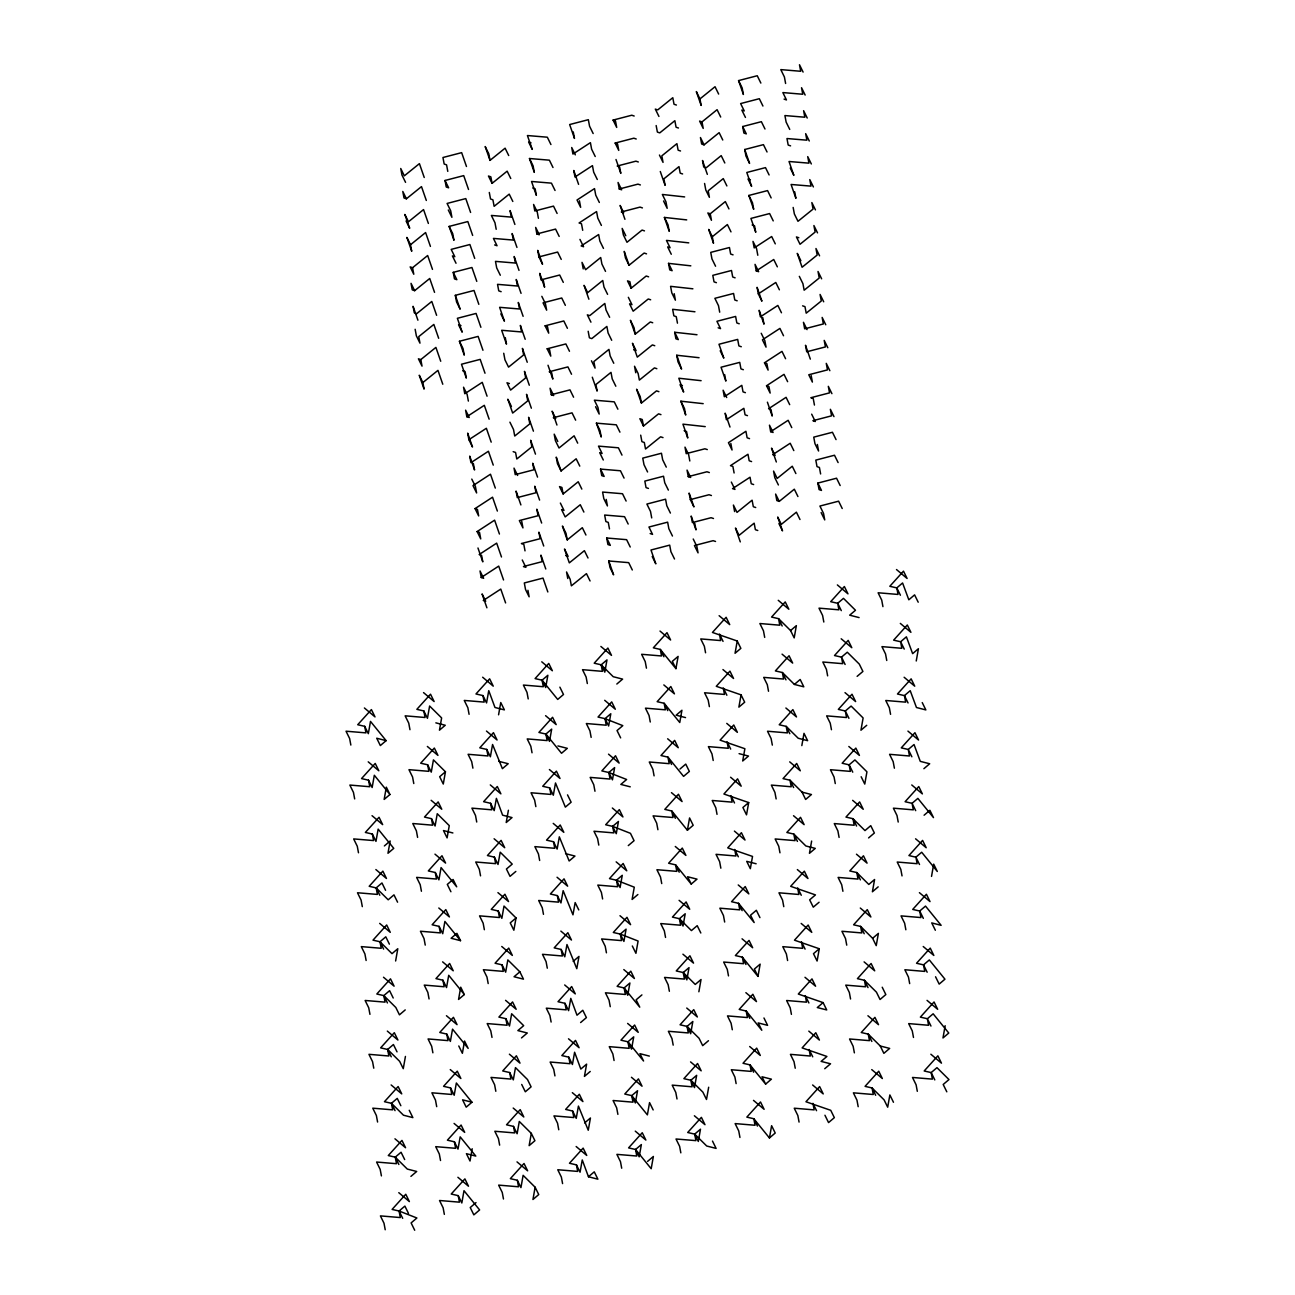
<?xml version="1.0" encoding="UTF-8"?>
<svg xmlns="http://www.w3.org/2000/svg" width="1295" height="1295" viewBox="0 0 1295 1295"><rect width="100%" height="100%" fill="white"/><g stroke="black" fill="none" stroke-linecap="round" stroke-linejoin="round"><path stroke-width="1.5" d="M395.623 960.987L397.792 948.717L392.013 953.654L380.002 941.756L372.992 940.154L386.671 924.986L390.281 932.335L379.678 923.384M445.448 771.771L443.278 784.042L439.669 776.709L445.448 771.771L433.436 759.89L431.267 772.144L427.658 764.811L420.665 763.208L434.343 748.057L437.953 755.39L427.35 746.454M405.432 1056.429L403.263 1068.683L399.653 1061.35L387.642 1049.468L380.633 1047.865L394.311 1032.698L397.921 1040.031L387.318 1031.095M498.575 714.808L500.76 702.537L504.37 709.87L494.965 707.475L488.749 690.64L486.564 702.91L482.954 695.577L475.961 693.974L489.639 678.823L493.249 686.156L482.647 677.22M508.401 810.249L506.216 822.519L512.011 817.582L502.606 815.17L496.39 798.351L494.204 810.621L490.595 803.288L483.602 801.686L497.28 786.518L500.89 793.851L490.287 784.916M472.189 1148.746L470.02 1161.016L466.41 1153.683L475.799 1156.079L460.178 1136.864L458.009 1149.118L454.399 1141.785L447.39 1140.183L461.085 1125.031L464.695 1132.364L454.076 1123.429M516.041 917.961L513.856 930.215L510.246 922.882L516.041 917.961L504.014 906.063L501.845 918.317L498.235 910.984L491.242 909.381L504.921 894.23L508.53 901.563L497.928 892.627M531.306 1133.368L529.137 1145.638L534.916 1140.701L531.306 1133.368L519.295 1121.47L517.126 1133.74L513.516 1126.407L506.523 1124.805L520.202 1109.637L523.811 1116.986L513.192 1108.051M535.126 1187.224L532.957 1199.494L538.736 1194.557L535.126 1187.224L523.115 1175.326L520.946 1187.596L517.336 1180.263L510.343 1178.66L524.022 1163.493L527.632 1170.826L517.013 1161.89M675.941 668.657L678.111 656.403L672.332 661.324L675.941 668.657L660.321 649.426L653.327 647.824L667.006 632.672L670.616 640.005L660.013 631.07M687.402 830.224L689.571 817.954L693.181 825.287L687.402 830.224L671.781 810.994L664.788 809.391L678.467 794.24L682.077 801.573L671.457 792.637M737.243 641.009L735.058 653.279L740.853 648.358L737.243 641.009L712.444 632.446L726.123 617.294L729.732 624.627L719.13 615.692M741.064 694.865L738.878 707.135L744.674 702.198L741.064 694.865L716.264 686.301L729.943 671.15L733.553 678.483L722.95 669.547M698.863 991.776L701.032 979.522L695.253 984.443L683.242 972.545L676.233 970.942L689.927 955.791L693.537 963.124L682.918 954.188M748.704 802.576L746.519 814.846L742.909 807.497L748.704 802.576L723.905 794.013L737.583 778.845L741.193 786.178L730.59 777.243M708.673 1087.233L706.503 1099.487L702.894 1092.154L690.882 1080.257L683.873 1078.654L697.568 1063.503L701.178 1070.835L690.559 1061.9M757.98 976.398L760.149 964.144L754.37 969.065L757.98 976.398L742.359 957.167L735.366 955.564L749.044 940.413L752.654 947.746L742.051 938.81M801.832 745.596L804.001 733.342L807.611 740.675L798.222 738.263L786.194 726.382L779.202 724.779L792.88 709.611L796.49 716.944L785.887 708.009M811.641 841.054L809.456 853.308L815.251 848.387L805.862 845.975L793.835 834.077L786.842 832.475L800.52 817.323L804.13 824.656L793.527 815.721M769.44 1137.965L771.61 1125.695L775.219 1133.028L769.44 1137.965L753.819 1118.734L746.827 1117.132L760.505 1101.98L764.115 1109.313L753.496 1100.378M819.282 948.749L817.096 961.019L813.487 953.687L819.282 948.749L794.482 940.186L808.161 925.035L811.771 932.368L801.168 923.432M916.245 660.984L918.414 648.73L912.635 653.651L906.403 636.832L900.624 641.753L893.631 640.151L907.309 624.999L910.919 632.332L900.316 623.397M931.526 876.407L933.695 864.137L937.305 871.47L921.684 852.24L915.905 857.177L908.912 855.574L922.59 840.406L926.2 847.739L915.581 838.804M945.156 1025.705L942.987 1037.959L948.766 1033.038L933.145 1013.807L927.366 1018.728L920.356 1017.125L934.051 1001.974L937.661 1009.307L927.042 1000.371M386.12 740.643L380.341 745.564L376.732 738.231L386.12 740.643L370.499 721.412L368.33 733.666L364.721 726.333L357.711 724.731L371.406 709.579L375.016 716.912L364.397 707.976M389.941 794.499L384.162 799.42L386.331 787.166L389.941 794.499L374.32 775.268L372.151 787.522L368.541 780.189L361.532 778.586L375.226 763.435L378.836 770.768L368.217 761.832M528.214 698.928L527 692.388L523.39 685.055L543.301 686.722L542.087 680.199L547.866 675.262L545.697 687.532L542.087 680.199L535.078 678.596L548.756 663.428L552.366 670.761L541.763 661.826M384.372 845.943L390.151 841.005L387.982 853.275L393.761 848.355L378.14 829.124L375.971 841.378L372.361 834.045L365.352 832.442L379.046 817.291L382.656 824.624L372.037 815.688M587.331 683.533L586.117 677.01L582.507 669.677L602.418 671.344L601.204 664.804L606.983 659.883L604.814 672.154L601.204 664.804L594.195 663.202L607.889 648.05L611.499 655.383L600.88 646.448M532.035 752.784L530.821 746.244L527.211 738.911L547.121 740.578L545.907 734.055L551.686 729.117L549.501 741.387L545.907 734.055L538.898 732.452L552.577 717.284L556.186 724.617L545.583 715.682M375.858 869.544L386.46 878.479L382.867 871.146L369.172 886.298L376.181 887.901L381.96 882.963L385.57 890.312M616.825 684.035L622.604 679.114L613.215 676.702L601.204 664.804M591.151 737.389L589.937 730.866L586.327 723.533L606.238 725.2L605.024 718.66L610.803 713.739L608.634 725.993L605.024 718.66L598.015 717.058L611.709 701.906L615.319 709.239L604.7 700.304M366.129 960.485L364.915 953.946L361.305 946.613L381.216 948.28L380.002 941.756L385.78 936.819L389.39 944.152M594.972 791.245L593.757 784.721L590.148 777.389L610.058 779.056L608.844 772.516L614.623 767.595L612.454 779.849L608.844 772.516L601.835 770.913L615.53 755.762L619.139 763.095L608.52 754.159M790.581 630.568L796.36 625.631L794.191 637.901L790.581 630.568L778.57 618.67L771.561 617.067L785.239 601.916L788.849 609.249L778.246 600.313M515.831 871.438L510.036 876.359L506.426 869.026L512.221 864.105L500.21 852.207L498.025 864.477L494.415 857.144L487.422 855.542L501.1 840.374L504.71 847.707L494.107 838.771M383.498 977.239L394.101 986.175L390.491 978.842L376.813 994.01L383.822 995.612L389.601 990.675L393.211 998.008M598.792 845.101L597.578 838.577L593.968 831.244L613.879 832.895L612.664 826.372L618.443 821.451L616.274 833.705L612.664 826.372L605.655 824.769L619.35 809.618L622.944 816.951L612.341 808.015M679.972 769.036L685.751 764.099L689.361 771.431L683.582 776.369L667.961 757.138L660.968 755.535L674.646 740.384L678.256 747.717L667.637 738.781M405.222 1009.906L399.443 1014.843L395.833 1007.494L383.822 995.612L385.036 1002.136L365.125 1000.468L368.735 1007.801L369.949 1014.341M794.402 684.424L800.18 679.486L803.79 686.819L794.402 684.424L782.39 672.526L775.381 670.923L789.06 655.756L792.669 663.089L782.067 654.153M373.769 1068.181L372.555 1061.657L368.945 1054.324L388.856 1055.992L387.642 1049.468L393.421 1044.531L397.031 1051.864M628.285 845.603L634.064 840.682L630.455 833.332L612.664 826.372M464.338 994.528L458.559 999.449L460.729 987.195L464.338 994.528L448.717 975.297L446.548 987.551L442.939 980.218L435.946 978.615L449.624 963.464L453.234 970.797L442.615 961.861M602.612 898.957L601.398 892.417L597.788 885.084L617.699 886.751L616.485 880.228L622.264 875.307L620.095 887.561L616.485 880.228L609.476 878.625L623.154 863.474L626.764 870.807L616.161 861.871M857.128 676.362L862.907 671.441L859.297 664.108L847.286 652.211L841.507 657.132L834.498 655.545L848.193 640.378L851.802 647.71L841.183 638.775M519.862 971.817L514.066 976.738L523.455 979.149L519.862 971.817L507.834 959.919L505.665 972.173L502.055 964.84L495.062 963.237L508.741 948.086L512.351 955.419L501.748 946.483M391.139 1084.951L401.741 1093.886L398.132 1086.554L384.453 1101.705L391.462 1103.308L397.241 1098.387L400.851 1105.72M637.885 894.521L632.106 899.458L634.275 887.188L616.485 880.228M573.183 961.359L578.978 956.422L576.793 968.692L566.967 944.541L564.782 956.795L561.172 949.462L554.179 947.859L567.857 932.708L571.467 940.04L560.865 931.105M606.432 952.812L605.218 946.273L601.608 938.94L621.519 940.607L620.305 934.083L626.084 929.146L623.915 941.416L620.305 934.083L613.296 932.481L626.974 917.313L630.584 924.662L619.981 915.711M866.727 725.297L860.948 730.218L863.118 717.964L851.106 706.066L845.327 710.987L838.318 709.385L852.013 694.233L855.623 701.566L845.004 692.631M691.222 884.08L697.001 879.143L687.613 876.747L691.222 884.08L675.601 864.85L668.609 863.247L682.287 848.079L685.897 855.412L675.278 846.477M521.496 1037.926L527.275 1033.005L517.887 1030.593L523.666 1025.656L511.654 1013.775L509.485 1026.028L505.876 1018.696L498.883 1017.093L512.561 1001.942L516.171 1009.274L505.568 1000.339M394.959 1138.807L405.562 1147.742L401.952 1140.409L388.273 1155.561L395.266 1157.163L401.061 1152.242L404.671 1159.575M665.549 937.434L664.335 930.895L660.725 923.562L680.636 925.229L679.422 918.705L685.201 913.768L683.032 926.038L679.422 918.705L672.429 917.103L686.107 901.935L689.717 909.268L679.098 900.333M471.979 1102.239L466.2 1107.16L462.59 1099.827L471.979 1102.239L456.358 1083.008L454.189 1095.262L450.579 1087.929L443.57 1086.327L457.264 1071.175L460.874 1078.508L450.255 1069.573M580.613 1022.548L586.408 1017.611L582.799 1010.278L577.003 1015.215L570.787 998.38L568.602 1010.65L564.992 1003.317L557.999 1001.715L571.678 986.563L575.288 993.896L564.685 984.961M610.253 1006.668L609.038 1000.129L605.429 992.796L625.339 994.463L624.125 987.939L629.904 983.002L627.735 995.272L624.125 987.939L617.116 986.337L630.794 971.169L634.404 978.502L623.802 969.567M410.904 1176.394L416.682 1171.473L407.294 1169.061L395.266 1157.163L396.497 1163.703L376.586 1162.036L380.18 1169.369L381.41 1175.892M641.915 994.9L636.136 999.821L639.746 1007.17L624.125 987.939M398.779 1192.663L409.382 1201.598L405.772 1194.265L392.094 1209.417L399.087 1211.019L404.882 1206.098L408.492 1213.431M683.242 972.545L689.021 967.624L686.852 979.894L683.242 972.545L684.456 979.085L664.545 977.417L668.155 984.75L669.369 991.274M923.885 768.696L929.664 763.759L920.276 761.363L914.043 744.544L908.264 749.465L901.271 747.862L914.95 732.711L918.56 740.044L907.941 731.108M590.229 1071.467L584.433 1076.404L586.619 1064.134L580.824 1069.071L574.608 1052.236L572.422 1064.506L568.813 1057.173L561.82 1055.571L575.498 1040.403L579.108 1047.736L568.505 1038.8M614.073 1060.508L612.859 1053.984L609.249 1046.651L629.16 1048.319L627.946 1041.795L633.724 1036.858L631.539 1049.128L627.946 1041.795L620.936 1040.193L634.615 1025.025L638.225 1032.358L627.622 1023.422M868.589 837.93L874.368 833.009L870.758 825.66L864.979 830.597L852.968 818.699L845.959 817.096L859.637 801.945L863.247 809.278L852.644 800.342M819.071 902.243L813.276 907.164L809.666 899.831L815.461 894.91L790.662 886.33L804.341 871.179L807.95 878.512L797.348 869.576M924.096 815.219L929.875 810.281L933.485 817.614L917.864 798.384L912.085 803.321L905.092 801.718L918.77 786.567L922.38 793.9L911.761 784.964M476.01 1202.602L470.231 1207.539L473.841 1214.872L479.619 1209.935L463.998 1190.704L461.829 1202.974L458.22 1195.641L451.21 1194.039L464.905 1178.887L468.499 1186.22L457.896 1177.284M673.19 1045.13L671.976 1038.606L668.366 1031.273L688.276 1032.941L687.062 1026.401L692.841 1021.48L690.672 1033.734L687.062 1026.401L680.053 1024.798L693.748 1009.647L697.357 1016.98L686.738 1008.044M584.644 1122.911L590.439 1117.99L588.254 1130.244L578.428 1106.092L576.243 1118.362L572.633 1111.029L565.64 1109.427L579.318 1094.259L582.928 1101.592L572.325 1092.656M617.893 1114.364L616.663 1107.84L613.069 1100.507L632.98 1102.174L631.75 1095.635L637.545 1090.714L635.359 1102.968L631.75 1095.635L624.757 1094.032L638.435 1078.881L642.045 1086.214L631.442 1077.278M878.188 886.848L872.409 891.786L874.578 879.515L868.799 884.453L856.788 872.555L849.779 870.952L863.457 855.801L867.067 863.134L856.464 854.198M708.462 1040.711L702.683 1045.632L699.073 1038.299L687.062 1026.401M690.882 1080.257L696.661 1075.336L694.492 1087.59L690.882 1080.257L692.097 1086.796L672.186 1085.129L675.796 1092.462L677.01 1098.986M588.464 1176.766L594.259 1171.845L597.869 1179.178L588.464 1176.766L582.248 1159.948L580.063 1172.218L576.453 1164.869L569.46 1163.266L583.139 1148.115L586.748 1155.448L576.145 1146.512M872.62 938.308L878.398 933.371L876.229 945.641L872.62 938.308L860.608 926.411L853.599 924.808L867.278 909.64L870.887 916.99L860.285 908.038M621.697 1168.219L620.483 1161.696L616.889 1154.363L636.784 1156.03L635.57 1149.491L641.365 1144.57L639.18 1156.823L635.57 1149.491L628.577 1147.888L642.255 1132.736L645.865 1140.069L635.262 1131.134M823.102 1002.605L817.307 1007.542L826.712 1009.938L823.102 1002.605L798.303 994.042L811.981 978.89L815.591 986.223L804.988 977.288M647.597 1161.388L653.376 1156.467L651.191 1168.721L635.57 1149.491M680.83 1152.841L679.616 1146.318L676.006 1138.985L695.917 1140.636L694.703 1134.112L700.482 1129.191L698.313 1141.445L694.703 1134.112L687.694 1132.51L701.388 1117.358L704.982 1124.691L694.379 1115.756M765.62 1084.109L771.399 1079.172L762.01 1076.776L765.62 1084.109L749.999 1064.879L743.006 1063.276L756.685 1048.124L760.294 1055.457L749.675 1046.522M824.737 1068.731L830.532 1063.794L821.127 1061.398L826.922 1056.461L802.123 1047.898L815.801 1032.73L819.411 1040.063L808.808 1031.128M406.403 198.799L402.794 191.466L404.008 197.989L406.403 198.799L421.49 186.609L426.314 200.466M490.012 160.386L488.798 153.862L485.188 146.529L490.012 160.386L505.099 148.18L508.708 155.529M410.515 244.739L406.905 237.406L411.729 251.279L410.515 244.739L425.602 232.55L430.426 246.406M492.068 183.356L490.854 176.832L488.458 176.023L492.068 183.356L507.154 171.167L510.764 178.5M412.571 267.709L413.785 274.249L410.175 266.899L412.571 267.709L427.658 255.52L432.481 269.376M414.643 290.679L411.033 283.346L412.247 289.87L414.643 290.679L429.73 278.49L434.553 292.346M699.947 98.922L696.338 91.589L701.162 105.445L699.947 98.922L715.034 86.716L718.644 94.066M702.003 121.892L703.217 128.415L699.608 121.082L702.003 121.892L717.09 109.686L720.7 117.036M420.81 359.589L422.024 366.129L418.415 358.796L420.81 359.589L435.897 347.4L440.721 361.256M704.059 144.862L700.449 137.529L701.663 144.053L704.059 144.862L719.146 132.657L722.756 140.006M422.866 382.559L419.256 375.226L424.08 389.099L422.866 382.559L437.953 370.37L442.777 384.226M629.062 265.248L624.239 251.376L625.453 257.915L629.062 265.248L644.149 253.043L646.529 253.852M710.243 213.772L711.457 220.296L707.847 212.963L710.243 213.772L725.329 201.583L728.939 208.916M631.118 288.218L629.904 281.695L627.508 280.885L631.118 288.218L646.205 276.013L648.601 276.822M712.299 236.742L708.689 229.409L713.513 243.266L712.299 236.742L727.385 224.553L730.995 231.886M635.23 334.159L634.016 327.635L630.406 320.286L635.23 334.159L650.317 321.953L652.712 322.763M641.413 403.069L640.199 396.545L636.59 389.212L641.413 403.069L656.5 390.863L658.896 391.673M561.075 470.975L556.251 457.119L557.465 463.642L561.075 470.975L576.162 458.786L579.772 466.119M643.469 426.039L642.255 419.515L639.859 418.706L643.469 426.039L658.556 413.833L660.952 414.643M563.131 493.945L561.917 487.422L559.521 486.612L563.131 493.945L578.217 481.756L581.827 489.089M567.242 539.902L566.028 533.362L562.418 526.029L567.242 539.902L582.329 527.696L585.939 535.029M779.234 501.392L775.624 494.059L776.838 500.598L779.234 501.392L794.321 489.202L797.93 496.535M466.831 416.715L469.227 417.508L465.617 410.175L466.831 416.715L484.314 405.319L489.138 419.175M468.887 439.685L467.673 433.145L472.497 447.018L468.887 439.685L486.37 428.289L491.193 442.145M756.248 270.898L758.643 271.691L755.034 264.358L756.248 270.898L773.73 259.502L777.34 266.835M758.32 293.868L757.089 287.328L761.913 301.201L758.32 293.868L775.786 282.472L779.396 289.805M475.071 508.595L477.45 509.404L478.664 515.928L475.071 508.595L492.537 497.199L497.361 511.056M477.127 531.565L479.522 532.375L480.736 538.898L477.127 531.565L494.609 520.169L499.433 534.026M764.487 362.778L766.883 363.571L768.097 370.111L764.487 362.778L781.97 351.382L785.579 358.715M766.543 385.748L768.939 386.541L770.153 393.081L766.543 385.748L784.025 374.352L787.635 381.685M481.238 577.505L483.634 578.315L480.024 570.966L481.238 577.505L498.721 566.109L503.545 579.966M770.671 431.688L773.066 432.481L769.457 425.148L770.671 431.688L788.153 420.292L791.763 427.625M738.571 80.598L742.164 87.93L743.395 94.47L738.571 80.598L757.251 75.741L760.861 83.074M613.085 120.095L615.481 120.888L616.695 127.428L613.085 120.095L631.782 115.223L634.178 116.032M445.027 180.474L448.62 187.807L446.241 187.014L445.027 180.474L463.707 175.618L468.531 189.475M615.157 143.065L617.537 143.858L618.751 150.398L615.157 143.065L633.838 138.193L636.234 139.002M742.683 126.538L746.292 133.871L743.897 133.077L742.683 126.538L761.379 121.681L764.989 129.014M449.138 226.415L452.748 233.748L453.962 240.287L449.138 226.415L467.835 221.558L472.659 235.415M744.738 149.508L749.562 163.38L745.952 156.048L744.738 149.508L763.435 144.651L767.045 151.984M619.269 189.005L621.665 189.798L618.055 182.465L619.269 189.005L637.966 184.133L640.361 184.942M536.875 233.942L539.27 234.751L535.661 227.418L536.875 233.942L555.571 229.085L559.181 236.418M453.25 272.355L456.86 279.688L454.464 278.894L453.25 272.355L471.947 267.498L476.77 281.355M748.866 195.448L752.476 202.781L753.69 209.321L748.866 195.448L767.563 190.592L771.156 197.925M538.93 256.912L542.54 264.245L537.716 250.388L538.93 256.912L557.627 252.056L561.237 259.389M455.322 295.325L460.146 309.197L456.536 301.864L455.322 295.325L474.019 290.469L478.826 304.325M459.434 341.265L463.043 348.598L464.257 355.138L459.434 341.265L478.13 336.409L482.954 350.265M545.114 325.822L547.494 326.631L548.708 333.155L545.114 325.822L563.794 320.966L567.404 328.299M547.17 348.792L549.566 349.601L550.78 356.125L547.17 348.792L565.866 343.936L569.476 351.269M551.281 394.732L553.677 395.542L550.067 388.209L551.281 394.732L569.978 389.876L573.588 397.209M688.26 476.625L690.656 477.434L687.046 470.101L688.26 476.625L706.957 471.768L709.352 472.562M690.332 499.595L693.942 506.928L689.118 493.071L690.332 499.595L709.029 494.739L711.424 495.532M817.857 483.084L821.467 490.416L819.071 489.607L817.857 483.084L836.554 478.211L840.164 485.544M529.477 158.508L533.087 165.841L534.301 172.364L529.477 158.508L549.388 160.175L552.997 167.508M664.4 217.43L668.01 224.763L669.224 231.287L664.4 217.43L686.706 219.891M668.528 263.371L672.121 270.704L669.742 269.894L668.528 263.371L690.818 265.831M674.695 332.281L678.305 339.614L675.909 338.804L674.695 332.281L697.001 334.741M676.751 355.251L681.575 369.107L677.965 361.774L676.751 355.251L699.057 357.711M680.879 401.191L684.488 408.524L685.702 415.047L680.879 401.191L703.185 403.651M596.412 423.157L600.022 430.49L601.236 437.03L596.412 423.157L616.323 424.825L619.933 432.158M600.54 469.098L604.15 476.43L601.754 475.637L600.54 469.098L620.451 470.765L624.06 478.098M606.707 538.008L610.317 545.341L607.922 544.547L606.707 538.008L626.618 539.675L630.228 547.008M608.779 560.978L613.603 574.851L609.994 567.518L608.779 560.978L628.69 562.645L632.3 569.978M435.848 722.853L445.237 725.265L439.458 730.186L441.627 717.932L429.616 706.034L427.447 718.288L423.837 710.955L416.844 709.352L430.523 694.201L434.133 701.534L423.53 692.598M498.785 761.33L508.19 763.726L502.395 768.663L492.569 744.495L490.384 756.766L486.774 749.433L479.781 747.83L493.46 732.662L497.07 740.012L486.467 731.06M567.518 794.871L571.127 802.204L565.348 807.125L555.506 782.973L553.321 795.227L549.711 787.894L542.718 786.292L556.397 771.14L560.007 778.473L549.404 769.538M565.559 853.648L574.948 856.06L569.153 860.981L559.327 836.829L557.141 849.083L553.532 841.75L546.539 840.147L560.217 824.996L563.827 832.329L553.224 823.393M452.878 832.96L443.489 830.564L447.099 837.897L449.268 825.627L437.257 813.729L435.088 826L431.478 818.667L424.485 817.064L438.163 801.913L441.773 809.245L431.154 800.31M578.768 909.916L575.158 902.583L572.973 914.837L563.147 890.685L560.962 902.939L557.352 895.606L550.359 894.003L564.037 878.852L567.647 886.185L557.044 877.249M450.919 891.753L447.309 884.42L453.088 879.483L456.698 886.816L441.077 867.585L438.908 879.855L435.298 872.522L428.305 870.92L441.983 855.752L445.593 863.085L434.974 854.15M460.518 940.672L456.908 933.339L451.129 938.26L460.518 940.672L444.897 921.441L442.728 933.711L439.118 926.378L432.125 924.776L445.804 909.608L449.414 916.941L438.795 908.005M458.77 1045.971L462.38 1053.304L464.549 1041.051L468.159 1048.383L452.538 1029.153L450.369 1041.407L446.759 1034.074L439.75 1032.471L453.444 1017.32L457.054 1024.653L446.435 1015.717M521.707 1084.449L525.317 1091.782L531.096 1086.845L527.486 1079.512L515.475 1067.63L513.306 1079.884L509.696 1072.551L502.703 1070.949L516.381 1055.797L519.991 1063.13L509.388 1054.195M859.087 617.585L849.698 615.174L855.477 610.253L843.466 598.355L837.687 603.292L830.678 601.689L844.372 586.522L847.982 593.855L837.363 584.919M685.541 717.592L676.152 715.18L681.931 710.259L679.762 722.513L664.141 703.282L657.148 701.68L670.826 686.528L674.436 693.861L663.833 684.925M739.089 753.658L748.494 756.053L742.699 760.991L744.884 748.72L720.085 740.157L733.763 724.99L737.373 732.339L726.77 723.387M802.042 792.119L811.431 794.531L805.636 799.452L802.042 792.119L790.015 780.221L783.022 778.619L796.7 763.467L800.31 770.8L789.707 761.865M557.918 745.936L567.307 748.348L561.528 753.269L545.907 734.055M630.244 786.826L620.855 784.414L626.634 779.493L608.844 772.516M756.134 863.765L746.729 861.353L750.339 868.686L752.524 856.432L727.725 847.869L741.404 832.701L745.014 840.034L734.411 831.099M880.26 1046.004L889.649 1048.416L883.87 1053.337L880.26 1046.004L868.233 1034.122L861.24 1032.52L874.918 1017.352L878.528 1024.685L867.925 1015.749M649.345 1056.089L639.957 1053.677L643.566 1061.01L627.946 1041.795M784.074 99.116L786.453 99.925L782.86 92.576L802.754 94.244L801.54 87.72L805.15 95.053M676.411 105.041L674.015 104.248L672.801 97.708L657.714 109.913L655.319 109.104L658.928 116.437M790.581 145.866L788.186 145.056L786.971 138.533L806.882 140.184L805.668 133.66L809.278 140.993M678.467 128.011L676.071 127.218L674.857 120.678L659.77 132.883L657.374 132.074L656.16 125.55M680.522 150.981L678.127 150.188L676.913 143.648L661.826 155.853L663.04 162.377L659.446 155.044M750.404 179.811L748.008 179.018L751.618 186.351L746.794 172.478L765.491 167.622L769.101 174.954M682.594 173.951L680.199 173.158L678.985 166.618L663.898 178.823L665.112 185.347L660.288 171.49M638.305 161.972L635.91 161.163L617.213 166.035L619.609 166.828L620.823 173.368L615.999 159.495M531.031 142.871L528.635 142.061L532.245 149.394L527.421 135.538L547.332 137.205L550.942 144.538M684.65 196.921L662.344 194.46L665.954 201.793L667.168 208.317L663.558 200.984M798.821 237.746L796.425 236.936L800.035 244.269L815.122 232.08L813.908 225.54L817.517 232.873M752.136 224.958L754.532 225.751L755.746 232.291L750.922 218.418L769.618 213.562L773.228 220.895M642.417 207.912L640.021 207.103L621.325 211.975L623.721 212.768L620.111 205.436L624.935 219.308M733.051 254.856L730.655 254.047L729.441 247.523L710.745 252.379L711.959 258.903L715.568 266.236M532.747 188.002L535.143 188.811L536.357 195.335L531.533 181.478L551.443 183.145L555.053 190.478M688.762 242.861L666.456 240.401L670.065 247.733L667.67 246.924L671.279 254.257M644.473 230.882L642.077 230.073L626.99 242.278L623.381 234.945L622.167 228.406L625.776 235.739M735.107 277.826L732.711 277.017L731.497 270.493L712.8 275.349L714.031 281.873L716.41 282.682M802.592 305.847L804.988 306.656L806.202 313.18L821.289 300.99L820.075 294.451L823.685 301.784M737.179 300.796L734.783 299.987L733.569 293.463L714.872 298.319L718.482 305.652L719.696 312.192M692.89 288.801L670.583 286.341L671.797 292.864L675.407 300.197L674.193 293.674M739.235 323.766L736.839 322.957L735.625 316.433L716.928 321.289L720.538 328.622L718.142 327.813M694.946 311.771L672.639 309.311L673.853 315.834L676.249 316.644L677.463 323.167M494.641 244.933L497.037 245.742L493.427 238.409L513.338 240.077L512.124 233.537L516.948 247.41M650.657 299.792L648.261 298.983L633.174 311.188L629.564 303.856L631.96 304.665L628.35 297.316M741.29 346.736L738.895 345.927L737.681 339.403L718.984 344.26L723.808 358.132L720.198 350.783M743.346 369.706L740.95 368.897L739.736 362.373L721.04 367.23L725.864 381.102L724.65 374.563M501.149 291.683L498.753 290.873L497.539 284.35L517.45 286.017L516.236 279.477L521.059 293.35M654.768 345.733L652.372 344.923L637.286 357.129L632.462 343.256L636.072 350.605L633.676 349.796M745.402 392.676L743.022 391.867L741.808 385.343L724.326 396.739L723.112 390.2L726.705 397.533M701.113 380.681L678.823 378.221L683.647 392.077L680.037 384.745L682.433 385.554M656.84 368.703L654.444 367.893L639.358 380.099L638.144 373.575L634.534 366.242L635.748 372.766M747.474 415.646L745.078 414.837L743.864 408.313L726.382 419.709L725.168 413.17L729.991 427.042M460.988 325.628L458.592 324.835L462.202 332.167L457.378 318.295L476.074 313.439L480.898 327.295M749.53 438.616L747.134 437.807L745.92 431.284L728.438 442.68L732.047 450.012L730.833 443.473M705.241 426.622L682.934 424.161L687.758 438.018L686.544 431.494L684.148 430.685M751.586 461.587L749.19 460.777L747.976 454.254L730.493 465.65L732.889 466.443L734.103 472.983M707.297 449.592L704.901 448.798L686.204 453.655L684.99 447.131L688.6 454.464L689.814 460.988M509.388 383.563L506.992 382.753L510.602 390.086L525.689 377.897L524.475 371.357L529.299 385.23M663.008 437.613L660.612 436.803L645.525 449.009L644.311 442.485L641.915 441.676L640.701 435.152M462.703 370.775L465.099 371.568L466.313 378.108L461.489 364.235L480.186 359.379L485.01 373.235M753.641 484.557L751.246 483.747L750.032 477.224L732.549 488.62L734.945 489.413L731.335 482.08M755.713 507.527L753.318 506.717L752.104 500.194L737.017 512.383L733.407 505.05L734.621 511.59M648.439 488.425L646.043 487.616L644.829 481.092L663.526 476.22L664.74 482.76L668.349 490.093M757.769 530.497L755.373 529.687L754.159 523.164L739.073 535.353L735.463 528.02L740.287 541.893M713.48 518.502L711.084 517.709L692.388 522.565L691.174 516.041L695.998 529.898L694.784 523.374M513.176 451.664L515.572 452.473L516.786 458.997L531.873 446.807L530.659 440.268L535.482 454.14M715.536 541.472L713.14 540.679L694.444 545.535L698.054 552.868L696.84 546.344L693.23 539.011M650.155 533.556L652.55 534.366L648.941 527.033L667.637 522.16L668.851 528.7L672.461 536.033M565.705 555.523L568.1 556.332L564.49 548.999L569.314 562.872L584.401 550.666L588.011 557.999M605.024 718.66L622.814 725.637L617.035 730.558L620.645 737.891M620.305 934.083L638.095 941.044L635.926 953.314L632.316 945.981M385.214 1229.748L384 1223.225L380.406 1215.892L400.301 1217.559L399.087 1211.019L416.893 1217.996L411.114 1222.917L414.708 1230.25M896.496 569.541L907.099 578.476L903.489 571.144L889.811 586.295L896.804 587.898L900.413 595.231M904.12 677.253L914.739 686.188L911.13 678.855L897.451 694.007L904.444 695.609L908.054 702.942M848.824 746.487L859.427 755.422L855.833 748.089L842.139 763.241L849.148 764.843L852.757 772.176M919.401 892.66L930.02 901.595L926.411 894.262L912.716 909.43L919.725 911.032L923.335 918.365M923.222 946.515L933.841 955.451L930.231 948.118L916.536 963.27L923.545 964.872L927.155 972.221M864.105 961.894L874.708 970.829L871.098 963.496L857.419 978.664L864.429 980.266L876.44 992.164L880.05 999.497L885.829 994.56L882.219 987.227M738.231 884.954L748.834 893.89L745.224 886.557L731.545 901.708L738.538 903.311L754.159 922.542L750.55 915.209L756.345 910.288L759.938 917.621M930.862 1054.227L941.465 1063.163L937.871 1055.83L924.177 1070.981L931.186 1072.584L934.796 1079.917M871.745 1069.605L882.348 1078.541L878.738 1071.208L865.06 1086.359L872.053 1087.962L884.08 1099.86L887.69 1107.193L889.859 1094.939L893.469 1102.272M745.871 992.666L756.474 1001.602L752.864 994.269L739.186 1009.42L746.179 1011.023L761.8 1030.253L758.19 1022.92L767.579 1025.332L763.969 1017.983M812.629 1084.983L823.231 1093.919L819.622 1086.586L805.943 1101.754L830.743 1110.317L834.352 1117.65L828.557 1122.587L824.947 1115.238M679.422 918.705L691.433 930.587L697.212 925.666L700.822 932.999M694.703 1134.112L706.714 1146.01L716.103 1148.406L712.493 1141.073M362.309 906.63L361.095 900.09L357.485 892.757L377.395 894.424L376.181 887.901L388.192 899.798L393.971 894.861L397.581 902.194M377.59 1122.037L376.376 1115.513L372.766 1108.18L392.676 1109.847L391.462 1103.308L403.473 1115.205L412.862 1117.617L409.252 1110.284M542.087 680.199L557.708 699.429L563.487 694.492L559.877 687.159M631.75 1095.635L647.387 1114.865L649.556 1102.612L653.166 1109.944M803.094 72.083L799.484 64.75L800.698 71.274L780.788 69.606L784.398 76.955L785.612 83.479M807.222 118.023L803.612 110.69L804.826 117.214L784.916 115.563L786.13 122.086L789.74 129.419M811.334 163.963L807.724 156.63L808.938 163.154L789.027 161.503L793.851 175.359L790.241 168.026M813.389 186.933L809.78 179.6L810.994 186.124L791.083 184.473L795.907 198.329L794.693 191.806M815.445 209.903L811.852 202.57L813.066 209.094L797.979 221.299L794.369 213.966L793.155 207.443M762.933 106.044L759.323 98.711L740.627 103.568L744.236 110.901L741.841 110.107L745.451 117.44M819.573 255.843L815.963 248.511L817.177 255.05L802.091 267.239L797.267 253.383L800.877 260.716M821.629 278.813L818.019 271.481L819.233 278.02L804.146 290.209L802.932 283.686L799.323 276.353M825.757 324.754L822.147 317.421L823.361 323.96L804.664 328.817L803.45 322.293L807.06 329.626M827.813 347.724L824.203 340.391L825.417 346.93L806.72 351.787L805.506 345.263L810.33 359.12M775.284 243.865L771.674 236.532L754.192 247.928L752.978 241.388L756.588 248.721L757.802 255.261M829.868 370.694L826.259 363.361L827.473 369.901L808.776 374.757L812.386 382.09L811.172 375.566M724.811 162.976L721.202 155.627L706.115 167.832L703.719 167.023L702.505 160.499L707.329 174.356M831.924 393.664L828.314 386.331L829.528 392.871L810.832 397.727L813.228 398.536L814.442 405.06M726.884 185.946L723.274 178.597L708.187 190.802L709.401 197.326L705.791 189.993L704.577 183.469M833.98 416.634L830.37 409.301L831.584 415.841L812.904 420.697L815.283 421.506L811.674 414.173M781.468 312.775L777.858 305.442L760.375 316.838L759.161 310.298L763.985 324.171L762.771 317.631M918.204 602.207L914.594 594.874L908.815 599.795L902.583 582.977L896.804 587.898L898.018 594.437L878.107 592.77L881.717 600.103L882.931 606.627M836.052 439.604L832.442 432.271L813.746 437.143L814.96 443.667L818.569 451L817.355 444.476M783.524 335.745L779.914 328.412L762.431 339.808L766.041 347.141L764.827 340.601L761.217 333.268M838.108 462.574L834.498 455.241L815.801 460.113L817.015 466.637L819.411 467.446L820.625 473.97M842.219 508.514L838.61 501.181L819.913 506.054L823.523 513.387L824.737 519.91L821.127 512.577M789.691 404.655L786.081 397.322L768.615 408.718L770.994 409.511L772.208 416.051L767.401 402.178M904.234 649.086L900.624 641.753L901.838 648.293L881.927 646.626L885.537 653.959L886.751 660.482M922.234 702.586L925.844 709.919L916.455 707.507L910.223 690.688L904.444 695.609L905.658 702.149L885.748 700.482L889.357 707.815L890.571 714.338M793.819 450.595L790.209 443.262L772.726 454.658L775.122 455.452L771.512 448.119L776.336 461.991M795.875 473.565L792.265 466.232L777.178 478.422L773.568 471.089L774.782 477.628L778.392 484.961M799.986 519.505L796.393 512.172L781.306 524.362L777.696 517.029L782.52 530.901L778.91 523.568M841.297 610.625L837.687 603.292L838.901 609.816L818.99 608.148L822.6 615.481L823.814 622.021M911.874 756.798L908.264 749.465L909.479 755.989L889.568 754.321L893.178 761.67L894.392 768.194M593.159 133.547L589.565 126.214L588.335 119.69L569.654 124.547L574.478 138.419L573.248 131.88M595.231 156.517L591.621 149.184L590.407 142.66L572.924 154.056L571.71 147.517L575.32 154.85M845.117 664.481L841.507 657.132L842.721 663.671L822.811 662.004L826.42 669.337L827.634 675.86M915.694 810.654L912.085 803.321L913.299 809.844L893.388 808.177L896.998 815.51L898.212 822.05M597.286 179.487L593.677 172.154L592.462 165.63L574.98 177.026L573.766 170.487L578.59 184.359M599.342 202.457L595.732 195.124L594.518 188.601L577.036 199.997L580.646 207.329L579.432 200.79M848.937 718.32L845.327 710.987L846.542 717.527L826.631 715.86L830.241 723.193L831.455 729.716M919.515 864.51L915.905 857.177L917.119 863.7L897.208 862.033L900.818 869.366L902.032 875.906M601.398 225.427L597.788 218.094L596.574 211.571L579.092 222.967L581.487 223.76L582.701 230.3M603.47 248.397L599.86 241.064L598.646 234.541L581.164 245.937L583.559 246.73L579.95 239.397M861.159 776.741L864.769 784.074L866.938 771.82L854.927 759.922L849.148 764.843L850.362 771.383L830.451 769.716L834.061 777.049L835.275 783.572M935.346 930.247L931.736 922.914L941.125 925.326L925.504 906.095L919.725 911.032L920.939 917.556L901.029 915.889L904.638 923.222L905.852 929.761M782.18 626.003L778.57 618.67L779.784 625.194L759.874 623.526L763.483 630.859L764.697 637.399M605.526 271.367L601.916 264.034L600.702 257.511L585.615 269.7L582.005 262.367L583.219 268.907M607.582 294.337L603.972 287.004L602.758 280.481L587.671 292.67L584.061 285.337L588.885 299.21M935.557 976.77L939.166 984.103L944.945 979.182L929.324 959.951L923.545 964.872L924.759 971.412L904.849 969.745L908.459 977.077L909.673 983.601M609.637 317.307L606.028 309.974L604.814 303.451L589.727 315.64L587.331 314.847L590.941 322.18M557.109 213.448L553.499 206.115L534.803 210.972L533.589 204.448L537.198 211.781L538.412 218.305M785.984 679.859L782.39 672.526L783.604 679.049L763.694 677.382L767.304 684.715L768.518 691.255M856.578 826.032L852.968 818.699L854.182 825.239L834.271 823.571L837.881 830.904L839.095 837.428M611.693 340.277L608.083 332.945L606.869 326.421L591.783 338.61L589.403 337.817L588.173 331.277M666.278 467.123L662.668 459.774L661.454 453.25L642.757 458.122L643.987 464.646L647.581 471.979M613.765 363.248L610.155 355.915L608.941 349.391L593.855 361.58L595.069 368.12L591.459 360.787M789.804 733.715L786.194 726.382L787.425 732.905L767.514 731.238L771.108 738.571L772.338 745.111M860.398 879.888L856.788 872.555L858.002 879.078L838.092 877.411L841.701 884.744L842.915 891.284M930.976 1026.061L927.366 1018.728L928.58 1025.268L908.669 1023.6L912.279 1030.933L913.493 1037.457M615.821 386.218L612.211 378.885L610.997 372.361L595.91 384.55L597.125 391.09L592.301 377.217M563.293 282.359L559.683 275.026L540.986 279.882L539.772 273.358L544.596 287.215L543.382 280.691M670.405 513.063L666.795 505.73L665.581 499.19L646.885 504.063L650.495 511.395L651.709 517.919M617.877 409.188L614.267 401.855L594.356 400.187L597.966 407.52L599.18 414.06L595.571 406.727M565.348 305.329L561.739 297.996L543.042 302.852L546.652 310.185L545.438 303.661L541.828 296.328M512.82 201.47L509.21 194.137L494.123 206.326L492.909 199.802L490.53 198.993L489.3 192.469M946.807 1091.814L943.197 1084.482L948.976 1079.561L936.965 1067.663L931.186 1072.584L932.4 1079.123L912.489 1077.456L916.099 1084.789L917.313 1091.313M723.047 641.381L719.437 634.048L720.651 640.572L700.741 638.921L704.351 646.254L705.565 652.777M793.625 787.554L790.015 780.221L791.229 786.761L771.334 785.094L774.928 792.427L776.142 798.95M864.218 933.744L860.608 926.411L861.822 932.934L841.912 931.267L845.522 938.6L846.736 945.14M674.517 559.003L670.907 551.67L669.693 545.13L650.996 550.003L655.82 563.859L652.211 556.526M621.988 455.128L618.395 447.795L598.484 446.127L602.078 453.46L599.698 452.667L603.292 460M571.532 374.239L567.922 366.906L549.226 371.762L551.621 372.571L552.835 379.095L548.012 365.239M726.867 695.237L723.257 687.904L724.472 694.428L704.561 692.76L708.171 700.093L709.385 706.633M797.445 841.41L793.835 834.077L795.049 840.617L775.138 838.95L778.748 846.282L779.962 852.806M868.022 987.599L864.429 980.266L865.643 986.79L845.732 985.123L849.342 992.456L850.556 998.995M626.116 501.068L622.506 493.735L602.596 492.068L603.81 498.607L607.42 505.94L606.206 499.401M628.172 524.038L624.562 516.705L604.652 515.038L605.866 521.577L608.261 522.371L609.476 528.91M575.644 420.179L572.034 412.846L553.337 417.702L555.733 418.512L552.123 411.179L556.947 425.035M500.307 275.236L496.697 267.903L495.483 261.38L515.394 263.047L514.18 256.507L519.004 270.38M730.688 749.093L727.078 741.76L728.292 748.283L708.381 746.616L711.991 753.949L713.205 760.489M801.265 895.266L797.655 887.933L798.869 894.473L778.959 892.805L782.568 900.138L783.783 906.662M577.699 443.149L574.106 435.816L559.019 448.005L555.409 440.672L554.195 434.149L557.789 441.482M871.843 1041.455L868.233 1034.122L869.463 1040.646L849.552 1038.978L853.146 1046.311L854.376 1052.851M500.825 313.843L504.435 321.176L499.611 307.32L519.522 308.987L518.291 302.447L523.115 316.32M448.297 209.984L451.906 217.317L450.692 210.777L447.083 203.445L465.779 198.588L470.603 212.445M663.93 656.759L660.321 649.426L661.535 655.966L641.624 654.299L645.234 661.632L646.448 668.155M734.508 802.949L730.898 795.616L732.112 802.139L712.201 800.472L715.811 807.805L717.025 814.345M805.085 949.122L801.476 941.789L802.69 948.312L782.779 946.661L786.389 953.994L787.603 960.518M875.663 1095.295L872.053 1087.962L873.267 1094.502L853.373 1092.834L856.966 1100.167L858.18 1106.691M583.883 512.059L580.273 504.726L565.187 516.915L561.577 509.582L563.972 510.392L560.363 503.059M456.018 263.257L452.408 255.924L454.804 256.718L451.194 249.385L469.891 244.528L474.715 258.385M667.751 710.615L664.141 703.282L665.355 709.822L645.444 708.155L649.054 715.487L650.268 722.011M738.328 856.804L734.718 849.471L735.932 855.995L716.022 854.328L719.631 861.661L720.846 868.184M405.562 182.352L401.952 175.019L400.738 168.496L404.331 175.829L419.418 163.639L424.242 177.496M808.906 1002.977L805.296 995.645L806.51 1002.168L786.599 1000.501L790.209 1007.834L791.423 1014.373M511.444 406.533L507.834 399.2L512.658 413.056L527.745 400.867L526.531 394.327L531.355 408.2M590.067 580.969L586.457 573.636L571.37 585.842L570.156 579.302L566.546 571.969L567.76 578.493M509.906 422.17L513.516 429.503L514.73 436.026L529.817 423.837L528.603 417.298L533.427 431.17M406.063 220.959L409.673 228.308L404.849 214.436L408.459 221.769L423.546 209.58L428.37 223.436M671.571 764.471L667.961 757.138L669.175 763.661L649.264 761.994L652.874 769.343L654.088 775.867M742.148 910.644L738.538 903.311L739.753 909.851L719.842 908.183L723.452 915.516L724.666 922.04M812.726 1056.833L809.116 1049.5L810.33 1056.024L790.419 1054.357L794.029 1061.69L795.243 1068.229M517.628 475.443L514.018 468.11L515.232 474.634L533.928 469.777L532.714 463.238L537.538 477.11M675.391 818.327L671.781 810.994L672.995 817.517L653.085 815.85L656.694 823.183L657.909 829.723M745.969 964.5L742.359 957.167L743.573 963.707L723.662 962.039L727.272 969.372L728.486 975.896M816.546 1110.689L812.936 1103.356L814.15 1109.88L794.24 1108.212L797.849 1115.545L799.064 1122.085M679.211 872.182L675.601 864.85L676.816 871.373L656.905 869.706L660.515 877.039L661.729 883.578M749.789 1018.356L746.179 1011.023L747.393 1017.562L727.482 1015.895L731.092 1023.228L732.306 1029.752M522.257 559.99L525.867 567.323L523.471 566.514L542.168 561.658L540.954 555.118L545.778 568.991M471.785 479.085L475.394 486.418L476.609 492.958L472.999 485.625L490.481 474.229L495.305 488.085M753.609 1072.211L749.999 1064.879L751.213 1071.402L731.303 1069.735L734.912 1077.084L736.127 1083.607M757.429 1126.067L753.819 1118.734L755.034 1125.258L735.123 1123.591L738.733 1130.923L739.947 1137.463M376.181 887.901L379.791 895.233M380.002 941.756L383.611 949.089M383.822 995.612L387.432 1002.945M387.642 1049.468L391.252 1056.801M391.462 1103.308L395.056 1110.641M395.266 1157.163L398.876 1164.496M399.087 1211.019L402.696 1218.352M514.892 224.44L510.068 210.567L511.282 217.107L491.372 215.439L494.981 222.772L496.195 229.296M466.475 166.505L461.651 152.648L442.955 157.504L444.169 164.044L446.565 164.837L447.779 171.377M525.187 339.29L520.363 325.417L521.577 331.957L501.667 330.29L506.491 344.146L505.277 337.623M527.243 362.26L522.419 348.387L523.633 354.927L508.547 367.116L504.937 359.783L503.723 353.26M539.594 500.08L534.77 486.208L535.984 492.747L517.288 497.604L516.074 491.08L520.898 504.937M541.65 523.05L536.826 509.178L538.04 515.718L519.344 520.574L522.953 527.907L521.739 521.383M543.722 546.021L538.898 532.148L540.112 538.688L521.416 543.544L523.811 544.353L525.025 550.877M487.066 396.205L482.242 382.349L464.759 393.745L463.545 387.205L467.155 394.538L468.369 401.078M547.834 591.961L543.01 578.088L524.313 582.96L525.527 589.484L529.137 596.817L527.923 590.293M493.249 465.115L488.425 451.259L470.943 462.655L469.729 456.115L474.553 469.988L473.339 463.448M436.609 315.316L431.785 301.46L416.699 313.649L414.303 312.84L413.089 306.316L417.913 320.189M438.665 338.286L433.841 324.43L418.754 336.619L419.968 343.159L416.359 335.826L415.145 329.286M501.489 556.996L496.665 543.139L479.182 554.535L481.578 555.345L482.792 561.868L477.968 547.995M505.6 602.936L500.776 589.079L483.294 600.475L485.69 601.285L482.08 593.936L486.904 607.808M549.711 787.894L550.942 794.434L531.031 792.767L534.625 800.1L535.855 806.623M553.532 841.75L554.746 848.29L534.851 846.622L538.445 853.955L539.659 860.479M557.352 895.606L558.566 902.146L538.655 900.478L542.265 907.811L543.479 914.335M561.172 949.462L562.386 955.985L542.476 954.318L546.085 961.667L547.299 968.191M564.992 1003.317L566.206 1009.841L546.296 1008.174L549.906 1015.507L551.12 1022.046M568.813 1057.173L570.027 1063.697L550.116 1062.03L553.726 1069.362L554.94 1075.902M572.633 1111.029L573.847 1117.553L553.936 1115.885L557.546 1123.218L558.76 1129.758M576.453 1164.869L577.667 1171.408L557.756 1169.741L561.366 1177.074L562.58 1183.598M482.954 695.577L484.168 702.1L464.257 700.433L467.867 707.766L469.081 714.306M486.774 749.433L487.988 755.956L468.078 754.289L471.688 761.622L472.902 768.162M490.595 803.288L491.809 809.812L471.898 808.145L475.508 815.478L476.722 822.017M494.415 857.144L495.629 863.668L475.718 862.001L479.328 869.333L480.542 875.857M498.235 910.984L499.449 917.524L479.538 915.856L483.148 923.189L484.362 929.713M502.055 964.84L503.269 971.38L483.359 969.712L486.969 977.045L488.183 983.569M505.876 1018.696L507.09 1025.235L487.179 1023.568L490.789 1030.901L492.003 1037.424M509.696 1072.551L510.91 1079.075L490.999 1077.408L494.609 1084.741L495.823 1091.28M513.516 1126.407L514.73 1132.931L494.82 1131.263L498.429 1138.596L499.643 1145.136M517.336 1180.263L518.55 1186.787L498.64 1185.119L502.25 1192.452L503.464 1198.992M423.837 710.955L425.051 717.495L405.141 715.827L408.751 723.16L409.965 729.684M427.658 764.811L428.872 771.334L408.961 769.667L412.571 777.016L413.785 783.54M431.478 818.667L432.692 825.19L412.781 823.523L416.391 830.856L417.605 837.396M435.298 872.522L436.512 879.046L416.601 877.379L420.211 884.712L421.425 891.251M439.118 926.378L440.332 932.902L420.422 931.234L424.032 938.567L425.246 945.107M442.939 980.218L444.153 986.758L424.242 985.09L427.852 992.423L429.066 998.947M446.759 1034.074L447.973 1040.613L428.062 1038.946L431.672 1046.279L432.886 1052.803M450.579 1087.929L451.793 1094.469L431.882 1092.802L435.492 1100.135L436.706 1106.658M454.399 1141.785L455.613 1148.309L435.703 1146.658L439.313 1153.991L440.527 1160.514M458.22 1195.641L459.434 1202.165L439.523 1200.497L443.133 1207.83L444.347 1214.37M364.721 726.333L365.935 732.873L346.024 731.206L349.634 738.538L350.848 745.062M368.541 780.189L369.755 786.729L349.844 785.061L353.454 792.394L354.668 798.918M372.361 834.045L373.575 840.568L353.664 838.917L357.274 846.25L358.488 852.774"/></g></svg>
